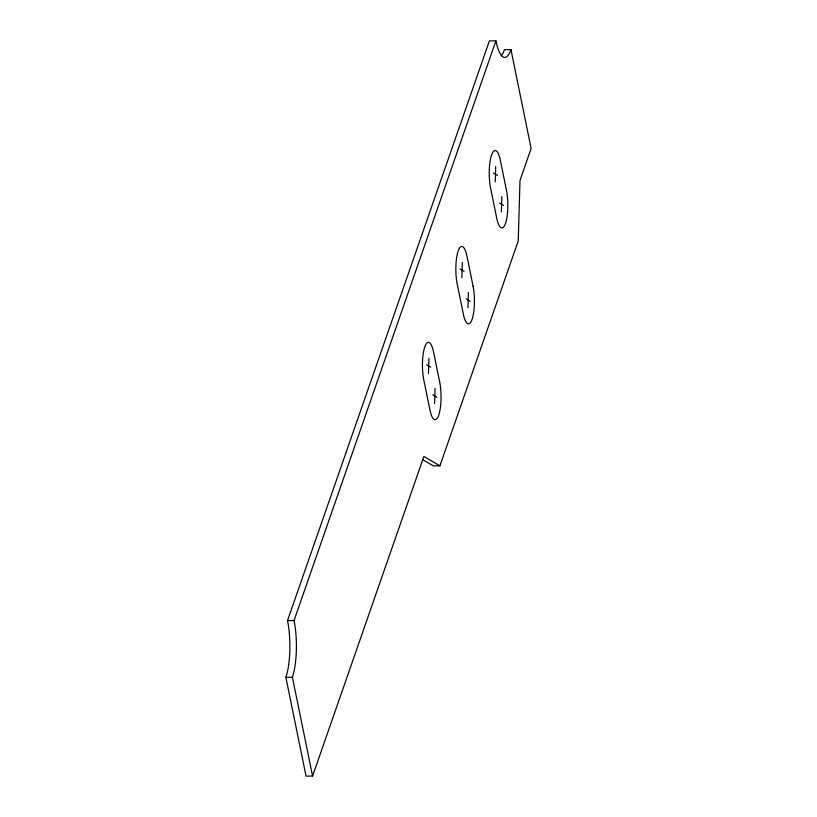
<?xml version="1.0" encoding="UTF-8"?>
<svg xmlns="http://www.w3.org/2000/svg" width="817" height="817" viewBox="0 0 817 817"><rect width="100%" height="100%" fill="white"/><g stroke="black" fill="none" stroke-linecap="round" stroke-linejoin="round"><path stroke-width="1.23" d="M428.455 373.635L428.905 358.367M434.593 403.669L435.042 388.402M461.85 277.749L462.299 262.471M467.988 307.784L468.427 292.506M495.245 181.864L495.694 166.586M501.383 211.889L501.822 196.621M439.924 465.823L423.88 456.448L312.584 776.068L306.048 776.15L285.868 677.313A40.595 10.692 89.3 0 0 287.523 620.583L489.383 40.932L495.909 40.85A40.595 10.692 89.3 0 0 510.952 49.643L531.132 148.469L520 180.424L518.233 240.944L439.924 465.823L433.398 465.904L422.706 459.654M312.584 776.068L292.394 677.232A40.595 10.692 89.3 0 0 294.049 620.501L495.909 40.85M510.952 49.643L504.416 49.725A40.595 10.692 89.3 0 1 501.372 55.699M287.523 620.583L294.049 620.501M285.868 677.313L292.394 677.232M493.448 173.041L497.492 175.41M499.575 203.076L503.629 205.435M460.053 268.926L464.097 271.295M466.18 298.961L470.235 301.33M426.658 364.821L430.712 367.18M432.796 394.846L436.84 397.215M506.469 190.269L500.341 160.244A23.683 6.23 89.3 0 0 491.568 155.107A23.683 6.23 89.3 0 0 490.598 188.206L496.736 218.241A23.683 6.23 89.3 0 0 505.509 223.368A23.683 6.23 89.3 0 0 506.469 190.269M473.074 286.164L466.946 256.13A23.683 6.23 89.3 0 0 458.174 251.003A23.683 6.23 89.3 0 0 457.203 284.091L463.341 314.126A23.683 6.23 89.3 0 0 472.114 319.253A23.683 6.23 89.3 0 0 473.074 286.164M439.689 382.05L433.551 352.015A23.683 6.23 89.3 0 0 424.779 346.888A23.683 6.23 89.3 0 0 423.809 379.987L429.946 410.022A23.683 6.23 89.3 0 0 438.719 415.148A23.683 6.23 89.3 0 0 439.689 382.05"/></g></svg>
